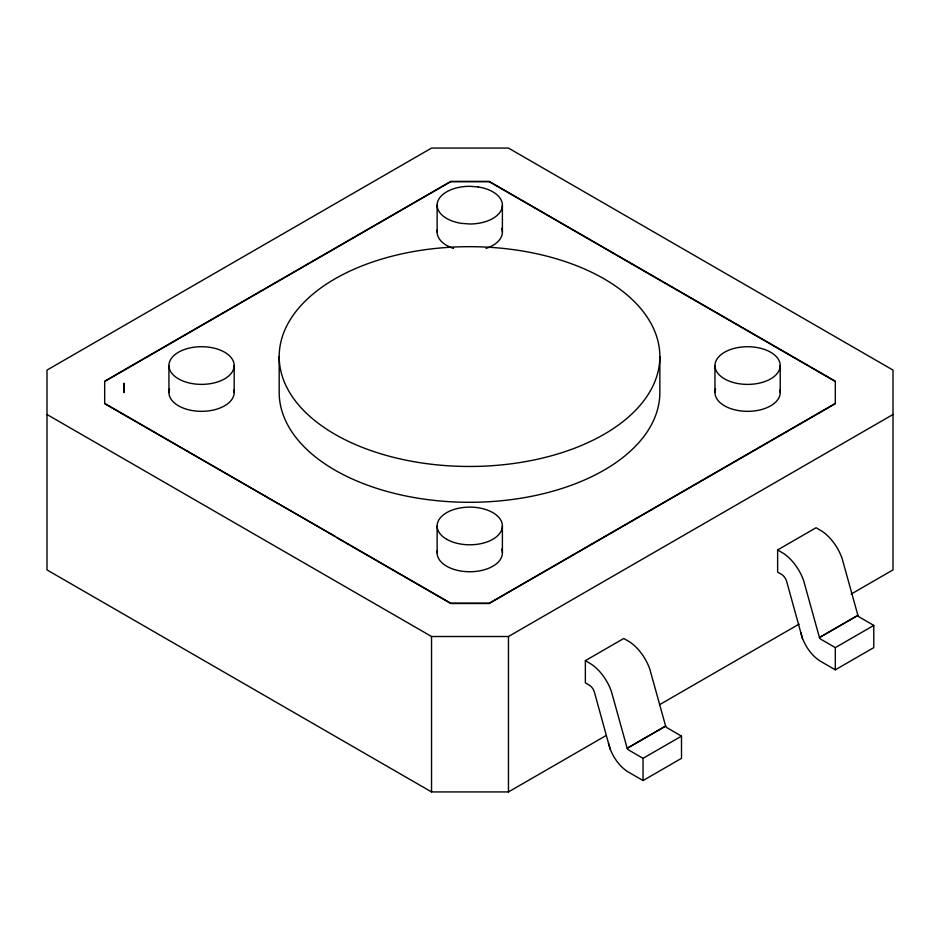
<?xml version="1.0" encoding="UTF-8"?>
<svg xmlns="http://www.w3.org/2000/svg" width="940" height="940" viewBox="0 0 940 940"><rect width="100%" height="100%" fill="white"/><g stroke="black" fill="none" stroke-linecap="round" stroke-linejoin="round"><path stroke-width="1.41" d="M714.964 365.554L714.964 392.474M780.212 365.589L780.224 365.554A32.618 18.835 0 0 0 731.343 349.234A32.618 18.835 0 0 0 731.238 381.852A32.618 18.835 0 0 0 780.224 365.589L780.212 392.544M336.673 537.645L450.777 603.515L489.223 603.515L835.319 403.707L835.319 381.194L489.223 181.385L450.777 181.385L104.681 381.194L104.681 403.707L335.404 536.599M104.681 381.499L450.777 181.69L489.223 181.69L835.319 381.499M123.904 383.414L123.904 392.603L123.869 383.391M104.681 403.389L450.777 603.21L489.223 603.21L835.319 403.389M47 414.493L431.542 636.509L508.458 636.509L893 414.493M585.361 660.644L623.819 638.448L630.152 642.22A35.109 20.269 60 0 1 649.869 669.315L665.626 726.056L627.168 748.252L611.411 691.511A35.109 20.269 60 0 0 591.707 664.427L585.361 660.644L585.361 682.851L589.204 685.072A7.884 4.547 60 0 1 594.421 692.228L610.189 749.368M802.466 638.648L786.686 581.508A7.884 4.547 60 0 0 781.481 574.352L777.639 572.131L777.639 549.923L816.096 527.728L822.43 531.5A35.109 20.269 60 0 1 842.146 558.595L857.903 615.336L819.445 637.532A2.444 1.41 60 0 0 820.714 639.141L835.319 647.613L873.777 625.417L873.777 647.613L835.319 669.82L820.902 661.49A29.669 17.131 60 0 1 802.513 638.319L800.786 632.561M851.123 594.092L893 569.91L893 370.09L508.458 148.073L431.542 148.073L47 370.09L47 569.91L431.542 791.927L508.458 791.927L606.183 735.503M659.481 704.73L799.082 624.125M681.5 736.138L666.895 727.654A2.444 1.41 60 0 1 665.661 726.103L627.203 748.311A2.444 1.41 60 0 0 628.437 749.861L643.042 758.333L681.5 736.138L681.5 758.333L643.042 780.541L628.625 772.21A29.669 17.131 60 0 1 610.236 749.039L608.509 743.282M777.639 549.923L783.972 553.707A35.109 20.269 60 0 1 803.688 580.791L819.445 637.532L857.938 615.383A2.444 1.41 60 0 0 859.172 616.934L873.777 625.417M168.942 392.532L168.93 365.543A32.618 18.835 0 0 1 201.548 346.707A32.618 18.835 0 0 1 234.189 365.507L234.189 392.462M835.319 647.613L835.319 669.82M659.857 356.577A190.338 109.898 0 0 1 374.355 451.752A190.338 109.898 0 0 1 374.355 261.402A190.338 109.898 0 0 1 659.857 356.577L659.857 392.415A190.338 109.898 0 0 1 469.518 502.301A190.338 109.898 0 0 1 279.18 392.415L279.18 356.577M643.042 758.333L643.042 780.541M508.458 636.509L508.458 791.927M502.395 205.155L502.395 232.109M502.395 525.907L502.395 552.861M437.135 205.155L437.135 232.109M437.135 526.012L437.135 552.967M431.542 636.509L431.542 791.927M779.942 390.053A32.618 18.835 0 0 1 746.513 411.332A32.618 18.835 0 0 1 715.61 388.819M234.166 365.543A32.618 18.835 0 0 1 201.583 384.378A32.618 18.835 0 0 1 168.93 365.578M233.884 390.029A32.618 18.835 0 0 1 200.502 411.321A32.618 18.835 0 0 1 169.564 388.819M501.748 549.183A32.63 18.835 0 0 1 470.916 571.743A32.63 18.835 0 0 1 437.394 550.499M501.76 228.42A32.63 18.835 0 0 1 486.074 248.418M453.444 248.418A32.63 18.835 0 0 1 437.406 229.642M478.202 186.954L469.765 186.308A32.63 18.835 0 0 0 437.406 202.688A32.63 18.835 0 0 0 461.317 223.344L469.765 223.99A32.63 18.835 0 0 0 502.113 207.611A32.63 18.835 0 0 0 478.202 186.954M446.747 539.313A32.63 18.835 0 0 0 501.302 530.783A32.63 18.835 0 0 0 461.235 507.776A32.63 18.835 0 0 0 446.747 539.313"/></g></svg>
